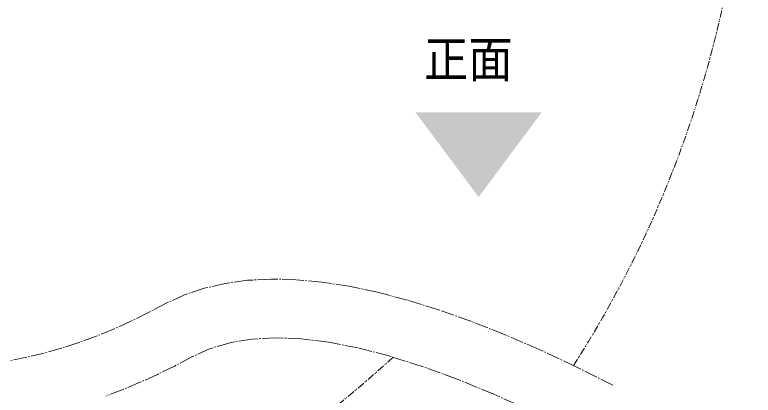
# Model space of a CAD drawing. Units: millimetres, scale not verified. Extents: x -4547 to 4547, y -2284 to 2284.
# Drawn here: x 278.7 to 776, y 1141.9 to 1397.8 of the extents above; entities that cross this region are included whole.
import ezdxf
from ezdxf.enums import TextEntityAlignment as Align

# ---------------------------------------------------------------- set-up
doc = ezdxf.new("R2010")
doc.units = ezdxf.units.MM
doc.header["$LTSCALE"] = 20
doc.linetypes.add('CHAIN2', pattern=[12, 9, -1, 1, -1])
doc.linetypes.add('DOUBLE_CHAIN1', pattern=[8.8, 5, -1, 0.6, -0.6, 0.6, -1])
doc.layers.add('0-0_3一般', color=7, linetype='Continuous', lineweight=9)
doc.layers.add('0-1_2寸法-3', color=7, linetype='Continuous', lineweight=9)
doc.styles.add('ＭＳ ゴシック', font='')
doc.styles.get('ＭＳ ゴシック').set_extended_font_data('MS Gothic')

# ---------------------------------------------------------------- blocks, each defined once
blk = doc.blocks.new('グループ-29')
at = {"layer": '0-0_3一般', "linetype": 'CHAIN2'}
for points in [[(40442.4, 22973.9), (39938.4, 23225.3), (39451.5, 23452.3), (38981.7, 23654.9), (38528.8, 23833.3), (38093.1, 23987.2), (37674.4, 24116.9), (37272.7, 24222.2), (36888.1, 24303.1), (36520.6, 24359.7), (36170.1, 24392), (35836.7, 24399.9), (35520.3, 24383.5), (35221, 24342.7), (34938.7, 24277.6), (34673.5, 24188.2), (34425.3, 24074.4), (34188.2, 23948.8), (33952, 23833), (33716.5, 23727.2), (33481.7, 23631.4), (33247.7, 23545.7), (33014.4, 23470), (32781.7, 23404.4), (32549.8, 23348.9), (32318.7, 23303.4)], [(39357.1, 22617.6), (38837.8, 22851.6), (38343.5, 23054.2), (37874.1, 23225.5), (37429.7, 23365.2), (37010.2, 23473.6), (36615.7, 23550.6), (36246.1, 23596.2), (35901.5, 23610.3), (35581.8, 23593), (35287.1, 23544.4), (35017.3, 23464.3), (34772.4, 23352.8), (34540, 23230.2), (34308, 23116.2), (34076.4, 23011), (33845.2, 22914.3), (33614.4, 22826.3)]]:
    blk.add_lwpolyline(points, dxfattribs=at)
at = {"layer": '0-0_3一般', "linetype": 'DOUBLE_CHAIN1'}
for centre, radius, start, end in [((49604.6, 31244), 7498.6, 177.24825, 267.24825), ((27464.6, 31244), 14800.4, 327.25115, 358.60622), ((27464.6, 34244), 14800.4, 268.60622, 312.59923)]:
    blk.add_arc(centre, radius, start, end, dxfattribs=at)
blk = doc.blocks.new('グループ-56')
at = {"layer": '0-0_3一般'}
blk.add_blockref('グループ-29', (0, 0), dxfattribs=at)
blk = doc.blocks.new('グループ-60')
at = {"layer": '0-0_3一般'}
blk.add_blockref('グループ-56', (0, 0), dxfattribs=at)

msp = doc.modelspace()

# ---------------------------------------------------------------- linework, layer by layer
at = {"layer": '0-1_2寸法-3'}
msp.add_solid([(633.6, 1332.17), (548.6, 1332.17), (591.1, 1275.21)], dxfattribs=at)

# ---------------------------------------------------------------- block references
at = {"layer": '0-0_3一般', "xscale": 0.05, "yscale": 0.05}
msp.add_blockref('グループ-60', (-1340.62, 0), dxfattribs=at)

# ---------------------------------------------------------------- texts
at = {"layer": '0-1_2寸法-3', "style": 'ＭＳ ゴシック', "width": 0.9}
msp.add_text('正面', height=24.34, dxfattribs=at).set_placement((554.29, 1348.41), align=Align.BOTTOM_LEFT)

doc.saveas('drawing.dxf')
